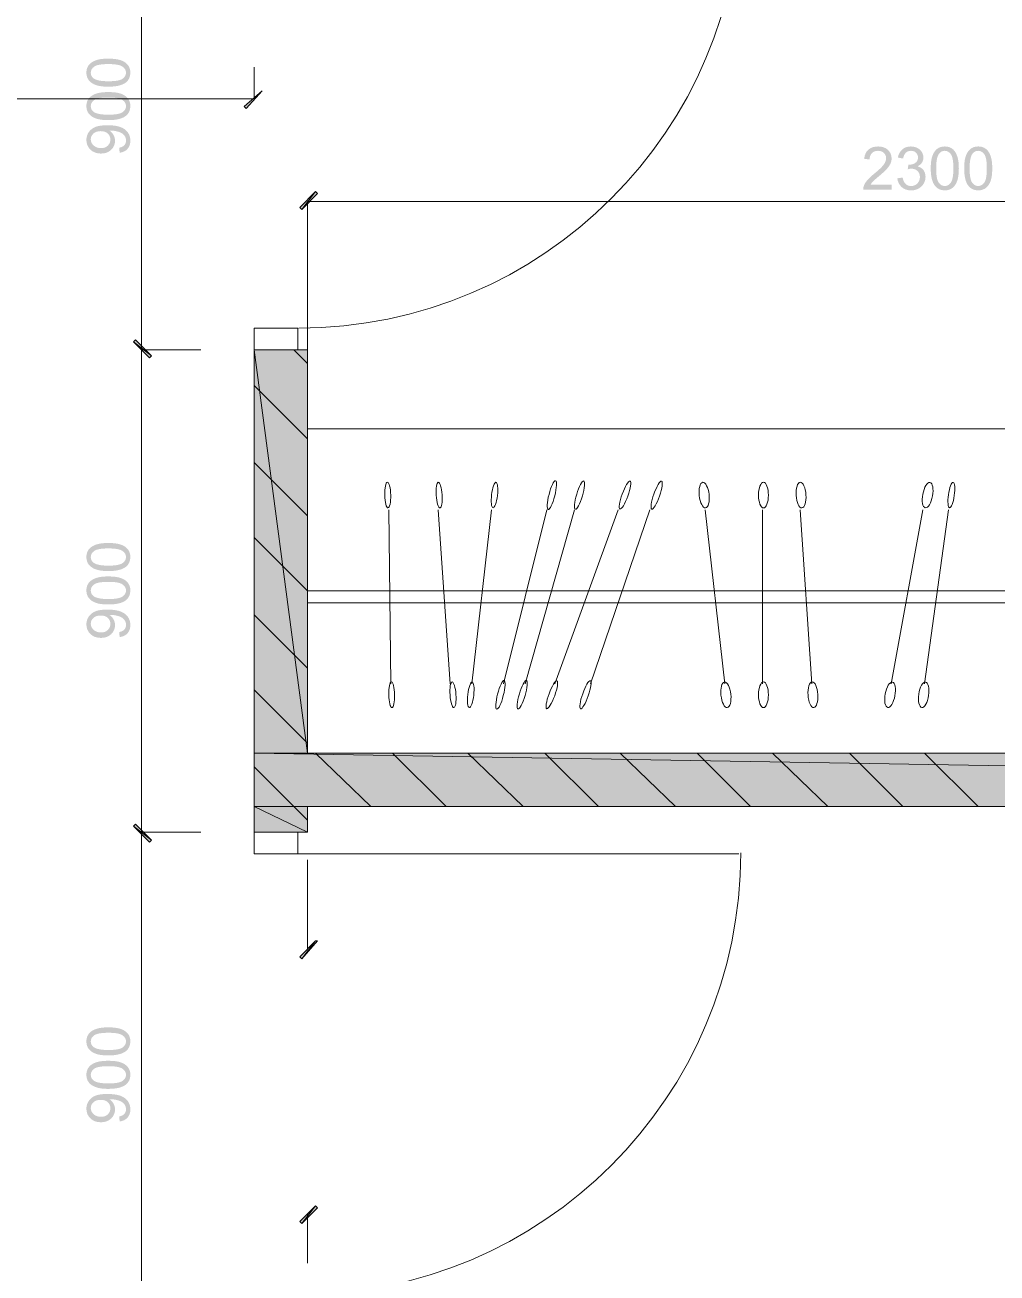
# Model space of a CAD drawing. Header units: inches. Extents: x 23 to 314, y 14 to 225.
# Drawn here: x 185.31 to 210.37, y 88.97 to 121.15 of the extents above; entities that cross this region are included whole.
import ezdxf

# ---------------------------------------------------------------- set-up
doc = ezdxf.new("R2010")
doc.units = ezdxf.units.IN
for name, color, linetype in [('BUYSER', 7, 'Continuous'), ('DIM', 7, 'Continuous'), ('Doors', 7, 'Continuous'), ('KAHUYQNER', 7, 'Continuous'), ('walls', 7, 'Continuous')]:
    doc.layers.add(name, color=color, linetype=linetype)

msp = doc.modelspace()

# ---------------------------------------------------------------- hatches: boundary and pattern name
at = {"layer": 'BUYSER', "true_color": 0x939598, "transparency": 33554687}
for points in [[(192.598, 102.379), (191.222, 102.379), (191.222, 112.776), (192.598, 112.776)], [(273.026, 101.002), (191.222, 101.002), (191.222, 102.379), (273.026, 102.379)], [(192.598, 100.34), (191.222, 100.34), (191.222, 101.002), (192.598, 101.002)]]:
    msp.add_hatch(color=252, dxfattribs=at).paths.add_polyline_path(points, flags=0)
at = {"layer": 'DIM', "true_color": 0x6ec1dd, "transparency": 33554687}
h = msp.add_hatch(color=133, dxfattribs=at)
edge = h.paths.add_edge_path(flags=0)
edge.add_spline(control_points=[(187.464, 119.559), (187.399, 119.559), (187.34, 119.562), (187.287, 119.569), (187.234, 119.575), (187.188, 119.585), (187.148, 119.599), (187.068, 119.626), (187.006, 119.666), (186.963, 119.719), (186.919, 119.773), (186.897, 119.84), (186.897, 119.92), (186.897, 119.979), (186.909, 120.032), (186.933, 120.077), (186.957, 120.122), (186.992, 120.159), (187.036, 120.188), (187.081, 120.217), (187.136, 120.24), (187.201, 120.257), (187.266, 120.274), (187.354, 120.282), (187.464, 120.282), (187.596, 120.282), (187.701, 120.269), (187.78, 120.242), (187.858, 120.216), (187.92, 120.176), (187.964, 120.122), (188.008, 120.068), (188.03, 120.001), (188.03, 119.92), (188.03, 119.813), (187.992, 119.729), (187.915, 119.668), (187.822, 119.595), (187.672, 119.559), (187.464, 119.559)], knot_values=[0, 0, 0, 0, 1, 1, 1, 2, 2, 2, 3, 3, 3, 4, 4, 4, 5, 5, 5, 6, 6, 6, 7, 7, 7, 8, 8, 8, 9, 9, 9, 10, 10, 10, 11, 11, 11, 12, 12, 12, 13, 13, 13, 13], degree=3, periodic=1)
edge = h.paths.add_edge_path(flags=0)
edge.add_spline(control_points=[(187.464, 119.699), (187.645, 119.699), (187.766, 119.72), (187.827, 119.762), (187.888, 119.805), (187.918, 119.857), (187.918, 119.92), (187.918, 119.982), (187.888, 120.034), (187.827, 120.077), (187.766, 120.121), (187.645, 120.142), (187.464, 120.142), (187.281, 120.142), (187.16, 120.121), (187.1, 120.078), (187.04, 120.036), (187.01, 119.982), (187.01, 119.919), (187.01, 119.857), (187.036, 119.807), (187.089, 119.769), (187.157, 119.722), (187.282, 119.699), (187.464, 119.699)], knot_values=[0, 0, 0, 0, 1, 1, 1, 2, 2, 2, 3, 3, 3, 4, 4, 4, 5, 5, 5, 6, 6, 6, 7, 7, 7, 8, 8, 8, 8], degree=3, periodic=1)
h = msp.add_hatch(color=133, dxfattribs=at)
edge = h.paths.add_edge_path(flags=0)
edge.add_spline(control_points=[(187.464, 118.697), (187.399, 118.697), (187.34, 118.7), (187.287, 118.707), (187.234, 118.713), (187.188, 118.723), (187.148, 118.737), (187.068, 118.764), (187.006, 118.805), (186.963, 118.858), (186.919, 118.911), (186.897, 118.978), (186.897, 119.059), (186.897, 119.118), (186.909, 119.17), (186.933, 119.215), (186.957, 119.26), (186.992, 119.297), (187.036, 119.326), (187.081, 119.355), (187.136, 119.378), (187.201, 119.395), (187.266, 119.412), (187.354, 119.42), (187.464, 119.42), (187.596, 119.42), (187.701, 119.407), (187.78, 119.381), (187.858, 119.354), (187.92, 119.314), (187.964, 119.26), (188.008, 119.207), (188.03, 119.139), (188.03, 119.059), (188.03, 118.952), (187.992, 118.868), (187.915, 118.807), (187.822, 118.734), (187.672, 118.697), (187.464, 118.697)], knot_values=[0, 0, 0, 0, 1, 1, 1, 2, 2, 2, 3, 3, 3, 4, 4, 4, 5, 5, 5, 6, 6, 6, 7, 7, 7, 8, 8, 8, 9, 9, 9, 10, 10, 10, 11, 11, 11, 12, 12, 12, 13, 13, 13, 13], degree=3, periodic=1)
edge = h.paths.add_edge_path(flags=0)
edge.add_spline(control_points=[(187.464, 118.837), (187.645, 118.837), (187.766, 118.858), (187.827, 118.901), (187.888, 118.943), (187.918, 118.996), (187.918, 119.059), (187.918, 119.12), (187.888, 119.173), (187.827, 119.216), (187.766, 119.259), (187.645, 119.28), (187.464, 119.28), (187.281, 119.28), (187.16, 119.259), (187.1, 119.216), (187.04, 119.174), (187.01, 119.121), (187.01, 119.057), (187.01, 118.995), (187.036, 118.945), (187.089, 118.907), (187.157, 118.86), (187.282, 118.837), (187.464, 118.837)], knot_values=[0, 0, 0, 0, 1, 1, 1, 2, 2, 2, 3, 3, 3, 4, 4, 4, 5, 5, 5, 6, 6, 6, 7, 7, 7, 8, 8, 8, 8], degree=3, periodic=1)
for points in [[(191.426, 119.453), (191.018, 118.994), (190.967, 119.045)], [(192.445, 116.395), (192.394, 116.446), (192.802, 116.854), (192.853, 116.803)], [(188.113, 112.98), (188.164, 113.031), (188.572, 112.623), (188.521, 112.572)], [(188.572, 112.623), (188.521, 112.572), (188.113, 112.98), (188.164, 113.031)], [(188.113, 100.493), (188.164, 100.544), (188.572, 100.136), (188.521, 100.085)], [(188.572, 100.136), (188.521, 100.085), (188.113, 100.493), (188.164, 100.544)], [(192.445, 97.078), (192.394, 97.129), (192.802, 97.537), (192.853, 97.537)], [(192.445, 90.248), (192.394, 90.299), (192.802, 90.707), (192.853, 90.656)]]:
    msp.add_hatch(color=133, dxfattribs=at).paths.add_polyline_path(points, flags=0)
h = msp.add_hatch(color=133, dxfattribs=at)
edge = h.paths.add_edge_path(flags=0)
edge.add_spline(control_points=[(187.755, 117.856), (187.755, 117.856), (187.742, 117.987), (187.742, 117.987), (187.804, 117.997), (187.848, 118.018), (187.876, 118.05), (187.904, 118.082), (187.918, 118.122), (187.918, 118.171), (187.918, 118.213), (187.908, 118.25), (187.889, 118.281), (187.87, 118.312), (187.845, 118.338), (187.813, 118.357), (187.782, 118.377), (187.738, 118.394), (187.683, 118.408), (187.628, 118.422), (187.573, 118.429), (187.516, 118.429), (187.516, 118.429), (187.489, 118.429), (187.489, 118.429), (187.531, 118.403), (187.566, 118.365), (187.594, 118.318), (187.621, 118.27), (187.635, 118.219), (187.635, 118.164), (187.635, 118.073), (187.602, 117.996), (187.535, 117.932), (187.469, 117.867), (187.381, 117.835), (187.272, 117.835), (187.16, 117.835), (187.069, 117.869), (187, 117.935), (186.932, 118.002), (186.897, 118.085), (186.897, 118.184), (186.897, 118.22), (186.902, 118.254), (186.912, 118.287), (186.921, 118.32), (186.936, 118.352), (186.955, 118.382), (186.994, 118.442), (187.05, 118.487), (187.122, 118.518), (187.193, 118.549), (187.297, 118.565), (187.434, 118.565), (187.575, 118.565), (187.688, 118.55), (187.772, 118.519), (187.856, 118.488), (187.92, 118.443), (187.964, 118.382), (188.008, 118.321), (188.03, 118.249), (188.03, 118.168), (188.03, 118.081), (188.006, 118.011), (187.958, 117.956), (187.91, 117.901), (187.842, 117.868), (187.755, 117.856)], knot_values=[0, 0, 0, 0, 1, 1, 1, 2, 2, 2, 3, 3, 3, 4, 4, 4, 5, 5, 5, 6, 6, 6, 7, 7, 7, 8, 8, 8, 9, 9, 9, 10, 10, 10, 11, 11, 11, 12, 12, 12, 13, 13, 13, 14, 14, 14, 15, 15, 15, 16, 16, 16, 17, 17, 17, 18, 18, 18, 19, 19, 19, 20, 20, 20, 21, 21, 21, 22, 22, 22, 23, 23, 23, 23], degree=3, periodic=1)
edge = h.paths.add_edge_path(flags=0)
edge.add_spline(control_points=[(187.265, 118.413), (187.186, 118.413), (187.124, 118.393), (187.078, 118.351), (187.033, 118.309), (187.01, 118.259), (187.01, 118.201), (187.01, 118.14), (187.035, 118.088), (187.084, 118.043), (187.134, 117.998), (187.198, 117.975), (187.276, 117.975), (187.346, 117.975), (187.404, 117.996), (187.448, 118.039), (187.492, 118.081), (187.515, 118.134), (187.515, 118.197), (187.515, 118.26), (187.493, 118.311), (187.449, 118.352), (187.405, 118.393), (187.344, 118.413), (187.265, 118.413)], knot_values=[0, 0, 0, 0, 1, 1, 1, 2, 2, 2, 3, 3, 3, 4, 4, 4, 5, 5, 5, 6, 6, 6, 7, 7, 7, 8, 8, 8, 8], degree=3, periodic=1)
h = msp.add_hatch(color=133, dxfattribs=at)
edge = h.paths.add_edge_path(flags=0)
edge.add_spline(control_points=[(207.648, 117.035), (207.648, 117.035), (207.648, 116.905), (207.648, 116.905), (207.648, 116.905), (206.916, 116.905), (206.916, 116.905), (206.916, 116.924), (206.917, 116.94), (206.919, 116.953), (206.921, 116.967), (206.926, 116.982), (206.932, 116.999), (206.95, 117.05), (206.98, 117.099), (207.022, 117.148), (207.064, 117.197), (207.123, 117.253), (207.2, 117.315), (207.32, 117.413), (207.401, 117.49), (207.444, 117.549), (207.487, 117.607), (207.508, 117.662), (207.508, 117.713), (207.508, 117.767), (207.489, 117.813), (207.45, 117.85), (207.412, 117.887), (207.361, 117.906), (207.299, 117.906), (207.235, 117.906), (207.182, 117.886), (207.142, 117.846), (207.102, 117.807), (207.082, 117.752), (207.082, 117.683), (207.082, 117.683), (206.942, 117.698), (206.942, 117.698), (206.951, 117.803), (206.987, 117.882), (207.05, 117.937), (207.113, 117.991), (207.197, 118.018), (207.302, 118.018), (207.408, 118.018), (207.492, 117.989), (207.554, 117.93), (207.617, 117.871), (207.648, 117.798), (207.648, 117.71), (207.648, 117.667), (207.639, 117.624), (207.621, 117.581), (207.603, 117.539), (207.573, 117.493), (207.53, 117.445), (207.488, 117.396), (207.418, 117.331), (207.32, 117.249), (207.238, 117.18), (207.185, 117.134), (207.163, 117.11), (207.141, 117.085), (207.122, 117.061), (207.106, 117.035), (207.106, 117.035), (207.648, 117.035), (207.648, 117.035)], knot_values=[0, 0, 0, 0, 1, 1, 1, 2, 2, 2, 3, 3, 3, 4, 4, 4, 5, 5, 5, 6, 6, 6, 7, 7, 7, 8, 8, 8, 9, 9, 9, 10, 10, 10, 11, 11, 11, 12, 12, 12, 13, 13, 13, 14, 14, 14, 15, 15, 15, 16, 16, 16, 17, 17, 17, 18, 18, 18, 19, 19, 19, 20, 20, 20, 21, 21, 21, 22, 22, 22, 23, 23, 23, 23], degree=3, periodic=1)
h = msp.add_hatch(color=133, dxfattribs=at)
edge = h.paths.add_edge_path(flags=0)
edge.add_spline(control_points=[(207.796, 117.197), (207.796, 117.197), (207.932, 117.216), (207.932, 117.216), (207.948, 117.139), (207.974, 117.083), (208.012, 117.049), (208.05, 117.015), (208.096, 116.998), (208.15, 116.998), (208.213, 116.998), (208.267, 117.02), (208.312, 117.064), (208.356, 117.109), (208.378, 117.164), (208.378, 117.229), (208.378, 117.291), (208.358, 117.343), (208.317, 117.384), (208.276, 117.424), (208.224, 117.445), (208.161, 117.445), (208.134, 117.445), (208.102, 117.44), (208.065, 117.43), (208.065, 117.43), (208.08, 117.548), (208.08, 117.548), (208.08, 117.548), (208.102, 117.548), (208.102, 117.548), (208.159, 117.548), (208.211, 117.563), (208.258, 117.593), (208.305, 117.623), (208.328, 117.67), (208.328, 117.733), (208.328, 117.783), (208.311, 117.824), (208.277, 117.857), (208.244, 117.89), (208.2, 117.906), (208.147, 117.906), (208.094, 117.906), (208.05, 117.89), (208.015, 117.856), (207.98, 117.823), (207.957, 117.773), (207.946, 117.707), (207.946, 117.707), (207.81, 117.731), (207.81, 117.731), (207.826, 117.821), (207.864, 117.892), (207.924, 117.942), (207.983, 117.993), (208.056, 118.018), (208.144, 118.018), (208.204, 118.018), (208.26, 118.005), (208.311, 117.979), (208.362, 117.953), (208.401, 117.918), (208.428, 117.873), (208.455, 117.828), (208.468, 117.781), (208.468, 117.73), (208.468, 117.683), (208.455, 117.64), (208.43, 117.6), (208.404, 117.56), (208.366, 117.529), (208.315, 117.505), (208.38, 117.49), (208.431, 117.459), (208.468, 117.412), (208.504, 117.364), (208.523, 117.304), (208.523, 117.232), (208.523, 117.135), (208.487, 117.053), (208.416, 116.986), (208.345, 116.919), (208.256, 116.885), (208.149, 116.885), (208.051, 116.885), (207.971, 116.914), (207.907, 116.971), (207.843, 117.029), (207.806, 117.105), (207.796, 117.197)], knot_values=[0, 0, 0, 0, 1, 1, 1, 2, 2, 2, 3, 3, 3, 4, 4, 4, 5, 5, 5, 6, 6, 6, 7, 7, 7, 8, 8, 8, 9, 9, 9, 10, 10, 10, 11, 11, 11, 12, 12, 12, 13, 13, 13, 14, 14, 14, 15, 15, 15, 16, 16, 16, 17, 17, 17, 18, 18, 18, 19, 19, 19, 20, 20, 20, 21, 21, 21, 22, 22, 22, 23, 23, 23, 24, 24, 24, 25, 25, 25, 26, 26, 26, 27, 27, 27, 28, 28, 28, 29, 29, 29, 30, 30, 30, 30], degree=3, periodic=1)
h = msp.add_hatch(color=133, dxfattribs=at)
edge = h.paths.add_edge_path(flags=0)
edge.add_spline(control_points=[(208.657, 117.452), (208.657, 117.517), (208.66, 117.576), (208.667, 117.629), (208.673, 117.682), (208.684, 117.728), (208.697, 117.768), (208.724, 117.848), (208.765, 117.909), (208.818, 117.953), (208.871, 117.997), (208.938, 118.018), (209.019, 118.018), (209.078, 118.018), (209.13, 118.006), (209.175, 117.982), (209.22, 117.959), (209.257, 117.924), (209.286, 117.879), (209.315, 117.834), (209.338, 117.779), (209.355, 117.714), (209.372, 117.649), (209.381, 117.562), (209.381, 117.452), (209.381, 117.32), (209.367, 117.215), (209.341, 117.136), (209.314, 117.057), (209.274, 116.996), (209.22, 116.952), (209.167, 116.908), (209.1, 116.886), (209.019, 116.886), (208.912, 116.886), (208.828, 116.924), (208.767, 117.001), (208.694, 117.093), (208.657, 117.244), (208.657, 117.452)], knot_values=[0, 0, 0, 0, 1, 1, 1, 2, 2, 2, 3, 3, 3, 4, 4, 4, 5, 5, 5, 6, 6, 6, 7, 7, 7, 8, 8, 8, 9, 9, 9, 10, 10, 10, 11, 11, 11, 12, 12, 12, 13, 13, 13, 13], degree=3, periodic=1)
edge = h.paths.add_edge_path(flags=0)
edge.add_spline(control_points=[(208.797, 117.452), (208.797, 117.271), (208.818, 117.15), (208.861, 117.089), (208.903, 117.028), (208.956, 116.998), (209.019, 116.998), (209.08, 116.998), (209.133, 117.028), (209.176, 117.089), (209.219, 117.15), (209.241, 117.271), (209.241, 117.452), (209.241, 117.634), (209.219, 117.756), (209.177, 117.816), (209.134, 117.876), (209.081, 117.906), (209.017, 117.906), (208.955, 117.906), (208.905, 117.879), (208.867, 117.826), (208.821, 117.759), (208.797, 117.634), (208.797, 117.452)], knot_values=[0, 0, 0, 0, 1, 1, 1, 2, 2, 2, 3, 3, 3, 4, 4, 4, 5, 5, 5, 6, 6, 6, 7, 7, 7, 8, 8, 8, 8], degree=3, periodic=1)
h = msp.add_hatch(color=133, dxfattribs=at)
edge = h.paths.add_edge_path(flags=0)
edge.add_spline(control_points=[(209.519, 117.452), (209.519, 117.517), (209.522, 117.576), (209.529, 117.629), (209.535, 117.682), (209.545, 117.728), (209.559, 117.768), (209.586, 117.848), (209.626, 117.909), (209.68, 117.953), (209.733, 117.997), (209.8, 118.018), (209.881, 118.018), (209.94, 118.018), (209.992, 118.006), (210.037, 117.982), (210.082, 117.959), (210.119, 117.924), (210.148, 117.879), (210.177, 117.834), (210.2, 117.779), (210.217, 117.714), (210.234, 117.649), (210.242, 117.562), (210.242, 117.452), (210.242, 117.32), (210.229, 117.215), (210.203, 117.136), (210.176, 117.057), (210.136, 116.996), (210.082, 116.952), (210.028, 116.908), (209.961, 116.886), (209.881, 116.886), (209.774, 116.886), (209.69, 116.924), (209.629, 117.001), (209.555, 117.093), (209.519, 117.244), (209.519, 117.452)], knot_values=[0, 0, 0, 0, 1, 1, 1, 2, 2, 2, 3, 3, 3, 4, 4, 4, 5, 5, 5, 6, 6, 6, 7, 7, 7, 8, 8, 8, 9, 9, 9, 10, 10, 10, 11, 11, 11, 12, 12, 12, 13, 13, 13, 13], degree=3, periodic=1)
edge = h.paths.add_edge_path(flags=0)
edge.add_spline(control_points=[(209.659, 117.452), (209.659, 117.271), (209.68, 117.15), (209.722, 117.089), (209.765, 117.028), (209.817, 116.998), (209.881, 116.998), (209.942, 116.998), (209.994, 117.028), (210.038, 117.089), (210.081, 117.15), (210.102, 117.271), (210.102, 117.452), (210.102, 117.634), (210.081, 117.756), (210.038, 117.816), (209.996, 117.876), (209.943, 117.906), (209.879, 117.906), (209.817, 117.906), (209.767, 117.879), (209.729, 117.826), (209.682, 117.759), (209.659, 117.634), (209.659, 117.452)], knot_values=[0, 0, 0, 0, 1, 1, 1, 2, 2, 2, 3, 3, 3, 4, 4, 4, 5, 5, 5, 6, 6, 6, 7, 7, 7, 8, 8, 8, 8], degree=3, periodic=1)
h = msp.add_hatch(color=133, dxfattribs=at)
edge = h.paths.add_edge_path(flags=0)
edge.add_spline(control_points=[(187.464, 107.071), (187.399, 107.071), (187.34, 107.075), (187.287, 107.081), (187.234, 107.088), (187.188, 107.098), (187.148, 107.112), (187.068, 107.139), (187.006, 107.179), (186.963, 107.232), (186.919, 107.285), (186.897, 107.352), (186.897, 107.433), (186.897, 107.492), (186.909, 107.544), (186.933, 107.589), (186.957, 107.635), (186.992, 107.672), (187.036, 107.701), (187.081, 107.73), (187.136, 107.753), (187.201, 107.77), (187.266, 107.786), (187.354, 107.795), (187.464, 107.795), (187.596, 107.795), (187.701, 107.782), (187.78, 107.755), (187.858, 107.729), (187.92, 107.689), (187.964, 107.635), (188.008, 107.581), (188.03, 107.514), (188.03, 107.433), (188.03, 107.326), (187.992, 107.242), (187.915, 107.181), (187.822, 107.108), (187.672, 107.071), (187.464, 107.071)], knot_values=[0, 0, 0, 0, 1, 1, 1, 2, 2, 2, 3, 3, 3, 4, 4, 4, 5, 5, 5, 6, 6, 6, 7, 7, 7, 8, 8, 8, 9, 9, 9, 10, 10, 10, 11, 11, 11, 12, 12, 12, 13, 13, 13, 13], degree=3, periodic=1)
edge = h.paths.add_edge_path(flags=0)
edge.add_spline(control_points=[(187.464, 107.211), (187.645, 107.211), (187.766, 107.233), (187.827, 107.275), (187.888, 107.317), (187.918, 107.37), (187.918, 107.433), (187.918, 107.495), (187.888, 107.547), (187.827, 107.59), (187.766, 107.633), (187.645, 107.655), (187.464, 107.655), (187.281, 107.655), (187.16, 107.634), (187.1, 107.591), (187.04, 107.548), (187.01, 107.495), (187.01, 107.432), (187.01, 107.37), (187.036, 107.32), (187.089, 107.282), (187.157, 107.235), (187.282, 107.211), (187.464, 107.211)], knot_values=[0, 0, 0, 0, 1, 1, 1, 2, 2, 2, 3, 3, 3, 4, 4, 4, 5, 5, 5, 6, 6, 6, 7, 7, 7, 8, 8, 8, 8], degree=3, periodic=1)
h = msp.add_hatch(color=133, dxfattribs=at)
edge = h.paths.add_edge_path(flags=0)
edge.add_spline(control_points=[(187.464, 106.21), (187.399, 106.21), (187.34, 106.213), (187.287, 106.22), (187.234, 106.226), (187.188, 106.236), (187.148, 106.25), (187.068, 106.277), (187.006, 106.317), (186.963, 106.371), (186.919, 106.424), (186.897, 106.491), (186.897, 106.571), (186.897, 106.63), (186.909, 106.683), (186.933, 106.728), (186.957, 106.773), (186.992, 106.81), (187.036, 106.839), (187.081, 106.868), (187.136, 106.891), (187.201, 106.908), (187.266, 106.925), (187.354, 106.933), (187.464, 106.933), (187.596, 106.933), (187.701, 106.92), (187.78, 106.893), (187.858, 106.867), (187.92, 106.827), (187.964, 106.773), (188.008, 106.719), (188.03, 106.652), (188.03, 106.571), (188.03, 106.465), (187.992, 106.381), (187.915, 106.319), (187.822, 106.246), (187.672, 106.21), (187.464, 106.21)], knot_values=[0, 0, 0, 0, 1, 1, 1, 2, 2, 2, 3, 3, 3, 4, 4, 4, 5, 5, 5, 6, 6, 6, 7, 7, 7, 8, 8, 8, 9, 9, 9, 10, 10, 10, 11, 11, 11, 12, 12, 12, 13, 13, 13, 13], degree=3, periodic=1)
edge = h.paths.add_edge_path(flags=0)
edge.add_spline(control_points=[(187.464, 106.35), (187.645, 106.35), (187.766, 106.371), (187.827, 106.413), (187.888, 106.456), (187.918, 106.508), (187.918, 106.571), (187.918, 106.633), (187.888, 106.685), (187.827, 106.728), (187.766, 106.772), (187.645, 106.793), (187.464, 106.793), (187.281, 106.793), (187.16, 106.772), (187.1, 106.729), (187.04, 106.687), (187.01, 106.634), (187.01, 106.57), (187.01, 106.508), (187.036, 106.458), (187.089, 106.42), (187.157, 106.373), (187.282, 106.35), (187.464, 106.35)], knot_values=[0, 0, 0, 0, 1, 1, 1, 2, 2, 2, 3, 3, 3, 4, 4, 4, 5, 5, 5, 6, 6, 6, 7, 7, 7, 8, 8, 8, 8], degree=3, periodic=1)
h = msp.add_hatch(color=133, dxfattribs=at)
edge = h.paths.add_edge_path(flags=0)
edge.add_spline(control_points=[(187.755, 105.368), (187.755, 105.368), (187.742, 105.499), (187.742, 105.499), (187.804, 105.51), (187.848, 105.531), (187.876, 105.563), (187.904, 105.595), (187.918, 105.635), (187.918, 105.683), (187.918, 105.726), (187.908, 105.762), (187.889, 105.794), (187.87, 105.825), (187.845, 105.851), (187.813, 105.87), (187.782, 105.89), (187.738, 105.907), (187.683, 105.921), (187.628, 105.935), (187.573, 105.942), (187.516, 105.942), (187.516, 105.942), (187.489, 105.942), (187.489, 105.942), (187.531, 105.915), (187.566, 105.878), (187.594, 105.83), (187.621, 105.783), (187.635, 105.731), (187.635, 105.677), (187.635, 105.586), (187.602, 105.508), (187.535, 105.444), (187.469, 105.38), (187.381, 105.348), (187.272, 105.348), (187.16, 105.348), (187.069, 105.381), (187, 105.448), (186.932, 105.515), (186.897, 105.598), (186.897, 105.697), (186.897, 105.733), (186.902, 105.767), (186.912, 105.8), (186.921, 105.833), (186.936, 105.865), (186.955, 105.894), (186.994, 105.954), (187.05, 106), (187.122, 106.031), (187.193, 106.062), (187.297, 106.078), (187.434, 106.078), (187.575, 106.078), (187.688, 106.062), (187.772, 106.032), (187.856, 106.001), (187.92, 105.955), (187.964, 105.894), (188.008, 105.833), (188.03, 105.762), (188.03, 105.68), (188.03, 105.594), (188.006, 105.523), (187.958, 105.469), (187.91, 105.414), (187.842, 105.381), (187.755, 105.368)], knot_values=[0, 0, 0, 0, 1, 1, 1, 2, 2, 2, 3, 3, 3, 4, 4, 4, 5, 5, 5, 6, 6, 6, 7, 7, 7, 8, 8, 8, 9, 9, 9, 10, 10, 10, 11, 11, 11, 12, 12, 12, 13, 13, 13, 14, 14, 14, 15, 15, 15, 16, 16, 16, 17, 17, 17, 18, 18, 18, 19, 19, 19, 20, 20, 20, 21, 21, 21, 22, 22, 22, 23, 23, 23, 23], degree=3, periodic=1)
edge = h.paths.add_edge_path(flags=0)
edge.add_spline(control_points=[(187.265, 105.926), (187.186, 105.926), (187.124, 105.905), (187.078, 105.864), (187.033, 105.822), (187.01, 105.772), (187.01, 105.714), (187.01, 105.653), (187.035, 105.6), (187.084, 105.555), (187.134, 105.51), (187.198, 105.488), (187.276, 105.488), (187.346, 105.488), (187.404, 105.509), (187.448, 105.552), (187.492, 105.594), (187.515, 105.647), (187.515, 105.71), (187.515, 105.772), (187.493, 105.824), (187.449, 105.865), (187.405, 105.906), (187.344, 105.926), (187.265, 105.926)], knot_values=[0, 0, 0, 0, 1, 1, 1, 2, 2, 2, 3, 3, 3, 4, 4, 4, 5, 5, 5, 6, 6, 6, 7, 7, 7, 8, 8, 8, 8], degree=3, periodic=1)
h = msp.add_hatch(color=133, dxfattribs=at)
edge = h.paths.add_edge_path(flags=0)
edge.add_spline(control_points=[(187.464, 94.584), (187.399, 94.584), (187.34, 94.587), (187.287, 94.594), (187.234, 94.601), (187.188, 94.611), (187.148, 94.624), (187.068, 94.652), (187.006, 94.692), (186.963, 94.745), (186.919, 94.798), (186.897, 94.865), (186.897, 94.946), (186.897, 95.005), (186.909, 95.057), (186.933, 95.102), (186.957, 95.147), (186.992, 95.184), (187.036, 95.213), (187.081, 95.242), (187.136, 95.265), (187.201, 95.282), (187.266, 95.299), (187.354, 95.308), (187.464, 95.308), (187.596, 95.308), (187.701, 95.294), (187.78, 95.268), (187.858, 95.241), (187.92, 95.201), (187.964, 95.148), (188.008, 95.094), (188.03, 95.027), (188.03, 94.946), (188.03, 94.839), (187.992, 94.755), (187.915, 94.694), (187.822, 94.621), (187.672, 94.584), (187.464, 94.584)], knot_values=[0, 0, 0, 0, 1, 1, 1, 2, 2, 2, 3, 3, 3, 4, 4, 4, 5, 5, 5, 6, 6, 6, 7, 7, 7, 8, 8, 8, 9, 9, 9, 10, 10, 10, 11, 11, 11, 12, 12, 12, 13, 13, 13, 13], degree=3, periodic=1)
edge = h.paths.add_edge_path(flags=0)
edge.add_spline(control_points=[(187.464, 94.724), (187.645, 94.724), (187.766, 94.745), (187.827, 94.788), (187.888, 94.83), (187.918, 94.883), (187.918, 94.946), (187.918, 95.007), (187.888, 95.06), (187.827, 95.103), (187.766, 95.146), (187.645, 95.168), (187.464, 95.168), (187.281, 95.168), (187.16, 95.146), (187.1, 95.104), (187.04, 95.061), (187.01, 95.008), (187.01, 94.944), (187.01, 94.882), (187.036, 94.832), (187.089, 94.795), (187.157, 94.748), (187.282, 94.724), (187.464, 94.724)], knot_values=[0, 0, 0, 0, 1, 1, 1, 2, 2, 2, 3, 3, 3, 4, 4, 4, 5, 5, 5, 6, 6, 6, 7, 7, 7, 8, 8, 8, 8], degree=3, periodic=1)
h = msp.add_hatch(color=133, dxfattribs=at)
edge = h.paths.add_edge_path(flags=0)
edge.add_spline(control_points=[(187.464, 93.722), (187.399, 93.722), (187.34, 93.726), (187.287, 93.732), (187.234, 93.739), (187.188, 93.749), (187.148, 93.763), (187.068, 93.79), (187.006, 93.83), (186.963, 93.883), (186.919, 93.937), (186.897, 94.003), (186.897, 94.084), (186.897, 94.143), (186.909, 94.195), (186.933, 94.24), (186.957, 94.286), (186.992, 94.323), (187.036, 94.352), (187.081, 94.381), (187.136, 94.404), (187.201, 94.421), (187.266, 94.437), (187.354, 94.446), (187.464, 94.446), (187.596, 94.446), (187.701, 94.433), (187.78, 94.406), (187.858, 94.38), (187.92, 94.34), (187.964, 94.286), (188.008, 94.232), (188.03, 94.165), (188.03, 94.084), (188.03, 93.977), (187.992, 93.893), (187.915, 93.832), (187.822, 93.759), (187.672, 93.722), (187.464, 93.722)], knot_values=[0, 0, 0, 0, 1, 1, 1, 2, 2, 2, 3, 3, 3, 4, 4, 4, 5, 5, 5, 6, 6, 6, 7, 7, 7, 8, 8, 8, 9, 9, 9, 10, 10, 10, 11, 11, 11, 12, 12, 12, 13, 13, 13, 13], degree=3, periodic=1)
edge = h.paths.add_edge_path(flags=0)
edge.add_spline(control_points=[(187.464, 93.862), (187.645, 93.862), (187.766, 93.884), (187.827, 93.926), (187.888, 93.968), (187.918, 94.021), (187.918, 94.084), (187.918, 94.146), (187.888, 94.198), (187.827, 94.241), (187.766, 94.284), (187.645, 94.306), (187.464, 94.306), (187.281, 94.306), (187.16, 94.285), (187.1, 94.242), (187.04, 94.199), (187.01, 94.146), (187.01, 94.083), (187.01, 94.021), (187.036, 93.971), (187.089, 93.933), (187.157, 93.886), (187.282, 93.862), (187.464, 93.862)], knot_values=[0, 0, 0, 0, 1, 1, 1, 2, 2, 2, 3, 3, 3, 4, 4, 4, 5, 5, 5, 6, 6, 6, 7, 7, 7, 8, 8, 8, 8], degree=3, periodic=1)
h = msp.add_hatch(color=133, dxfattribs=at)
edge = h.paths.add_edge_path(flags=0)
edge.add_spline(control_points=[(187.755, 92.881), (187.755, 92.881), (187.742, 93.012), (187.742, 93.012), (187.804, 93.023), (187.848, 93.044), (187.876, 93.076), (187.904, 93.107), (187.918, 93.148), (187.918, 93.196), (187.918, 93.238), (187.908, 93.275), (187.889, 93.307), (187.87, 93.338), (187.845, 93.363), (187.813, 93.383), (187.782, 93.403), (187.738, 93.42), (187.683, 93.434), (187.628, 93.448), (187.573, 93.455), (187.516, 93.455), (187.516, 93.455), (187.489, 93.455), (187.489, 93.455), (187.531, 93.428), (187.566, 93.391), (187.594, 93.343), (187.621, 93.295), (187.635, 93.244), (187.635, 93.19), (187.635, 93.099), (187.602, 93.021), (187.535, 92.957), (187.469, 92.893), (187.381, 92.861), (187.272, 92.861), (187.16, 92.861), (187.069, 92.894), (187, 92.961), (186.932, 93.027), (186.897, 93.11), (186.897, 93.21), (186.897, 93.245), (186.902, 93.28), (186.912, 93.313), (186.921, 93.346), (186.936, 93.377), (186.955, 93.407), (186.994, 93.467), (187.05, 93.513), (187.122, 93.544), (187.193, 93.575), (187.297, 93.59), (187.434, 93.59), (187.575, 93.59), (187.688, 93.575), (187.772, 93.545), (187.856, 93.514), (187.92, 93.468), (187.964, 93.407), (188.008, 93.346), (188.03, 93.275), (188.03, 93.193), (188.03, 93.107), (188.006, 93.036), (187.958, 92.981), (187.91, 92.927), (187.842, 92.893), (187.755, 92.881)], knot_values=[0, 0, 0, 0, 1, 1, 1, 2, 2, 2, 3, 3, 3, 4, 4, 4, 5, 5, 5, 6, 6, 6, 7, 7, 7, 8, 8, 8, 9, 9, 9, 10, 10, 10, 11, 11, 11, 12, 12, 12, 13, 13, 13, 14, 14, 14, 15, 15, 15, 16, 16, 16, 17, 17, 17, 18, 18, 18, 19, 19, 19, 20, 20, 20, 21, 21, 21, 22, 22, 22, 23, 23, 23, 23], degree=3, periodic=1)
edge = h.paths.add_edge_path(flags=0)
edge.add_spline(control_points=[(187.265, 93.439), (187.186, 93.439), (187.124, 93.418), (187.078, 93.377), (187.033, 93.335), (187.01, 93.285), (187.01, 93.226), (187.01, 93.166), (187.035, 93.113), (187.084, 93.068), (187.134, 93.023), (187.198, 93.001), (187.276, 93.001), (187.346, 93.001), (187.404, 93.022), (187.448, 93.064), (187.492, 93.107), (187.515, 93.159), (187.515, 93.223), (187.515, 93.285), (187.493, 93.337), (187.449, 93.378), (187.405, 93.419), (187.344, 93.439), (187.265, 93.439)], knot_values=[0, 0, 0, 0, 1, 1, 1, 2, 2, 2, 3, 3, 3, 4, 4, 4, 5, 5, 5, 6, 6, 6, 7, 7, 7, 8, 8, 8, 8], degree=3, periodic=1)

# ---------------------------------------------------------------- linework, layer by layer
at = {"layer": 'BUYSER', "color": 252, "linetype": 'Continuous', "lineweight": 5, "true_color": 0x939598}
for points in [[(192.598, 102.379), (192.598, 112.776), (191.222, 112.776)], [(192.598, 102.379), (191.222, 102.379), (191.222, 112.776)], [(191.222, 112.776), (192.598, 102.379)], [(273.026, 101.002), (273.026, 102.379), (191.222, 102.379)], [(273.026, 101.002), (191.222, 101.002), (191.222, 102.379)], [(191.222, 102.379), (273.026, 101.002)], [(192.598, 100.34), (192.598, 101.002), (191.222, 101.002)], [(192.598, 100.34), (191.222, 100.34), (191.222, 101.002)], [(191.222, 101.002), (192.598, 100.34)]]:
    msp.add_lwpolyline(points, dxfattribs=at)
at = {"layer": 'BUYSER', "color": 251, "linetype": 'Continuous', "lineweight": 5, "true_color": 0x636466}
for points in [[(192.598, 112.419), (192.241, 112.776)], [(192.598, 110.483), (191.222, 111.859)], [(192.598, 108.495), (191.222, 109.871)], [(192.598, 106.558), (191.222, 107.934)], [(192.598, 104.57), (191.222, 105.946)], [(192.598, 102.633), (191.222, 104.01)], [(194.229, 101.002), (192.802, 102.379)], [(196.166, 101.002), (194.79, 102.379)], [(198.154, 101.002), (196.727, 102.379)], [(200.091, 101.002), (198.714, 102.379)], [(202.078, 101.002), (200.651, 102.379)], [(204.015, 101.002), (202.639, 102.379)], [(206.003, 101.002), (204.576, 102.379)], [(207.94, 101.002), (206.564, 102.379)], [(209.877, 101.002), (208.5, 102.379)], [(192.598, 100.646), (191.222, 102.022)]]:
    msp.add_lwpolyline(points, dxfattribs=at)
at = {"layer": 'DIM', "color": 133, "linetype": 'Continuous', "lineweight": 5, "true_color": 0x6ec1dd}
for points in [[(189.846, 125.263), (188.317, 125.263), (188.317, 112.776)], [(191.222, 120.065), (191.222, 119.249), (53.913, 119.249)], [(191.426, 119.453), (190.967, 119.045), (191.018, 118.994)], [(191.018, 118.994), (191.426, 119.453)], [(192.445, 116.395), (192.394, 116.446), (192.802, 116.854)], [(192.445, 116.395), (192.853, 116.803), (192.802, 116.854)], [(192.802, 116.854), (192.445, 116.395)], [(192.598, 112.113), (192.598, 116.599)], [(224.504, 112.113), (224.504, 116.599), (192.598, 116.599)], [(188.113, 112.98), (188.164, 113.031), (188.572, 112.623)], [(188.572, 112.623), (188.164, 113.031), (188.113, 112.98)], [(188.113, 112.98), (188.521, 112.572), (188.572, 112.623)], [(188.572, 112.623), (188.113, 112.98)], [(188.572, 112.623), (188.521, 112.572), (188.113, 112.98)], [(188.113, 112.98), (188.572, 112.623)], [(189.846, 112.776), (188.317, 112.776), (188.317, 100.34)], [(189.846, 112.776), (188.317, 112.776)], [(188.113, 100.493), (188.164, 100.544), (188.572, 100.136)], [(188.572, 100.136), (188.164, 100.544), (188.113, 100.493)], [(188.113, 100.493), (188.521, 100.085), (188.572, 100.136)], [(188.572, 100.136), (188.113, 100.493)], [(188.572, 100.136), (188.521, 100.085), (188.113, 100.493)], [(188.113, 100.493), (188.572, 100.136)], [(189.846, 100.34), (188.317, 100.34), (188.317, 87.853)], [(189.846, 100.34), (188.317, 100.34)], [(192.598, 99.626), (192.598, 97.333)], [(192.445, 97.078), (192.394, 97.129), (192.802, 97.537)], [(192.445, 97.078), (192.853, 97.537), (192.802, 97.537)], [(192.802, 97.537), (192.445, 97.078)], [(192.445, 90.248), (192.394, 90.299), (192.802, 90.707)], [(192.445, 90.248), (192.853, 90.656), (192.802, 90.707)], [(192.802, 90.707), (192.445, 90.248)], [(192.598, 89.229), (192.598, 90.503)]]:
    msp.add_lwpolyline(points, dxfattribs=at)
at = {"layer": 'Doors', "color": 18, "linetype": 'Continuous', "lineweight": 5, "true_color": 0x000000}
for points in [[(191.222, 112.776), (191.222, 113.337)], [(191.222, 113.337), (192.343, 113.337)], [(192.343, 113.337), (192.343, 112.776)], [(192.343, 112.776), (191.222, 112.776)], [(191.222, 112.776), (192.343, 112.776)], [(191.222, 112.776), (192.343, 112.776)], [(192.343, 112.776), (192.598, 112.776)], [(191.222, 99.779), (191.222, 100.34)], [(191.222, 100.34), (192.343, 100.34)], [(191.222, 100.34), (192.343, 100.34)], [(191.222, 100.34), (192.343, 100.34)], [(192.343, 100.34), (192.343, 99.779)], [(192.343, 100.34), (192.598, 100.34)], [(192.343, 99.779), (191.222, 99.779)], [(192.343, 99.779), (203.709, 99.779)]]:
    msp.add_lwpolyline(points, dxfattribs=at)
for points in [[(192.369, 113.337), (198.66, 113.337), (203.76, 118.437), (203.76, 124.728)], [(192.369, 88.413), (198.66, 88.413), (203.76, 93.513), (203.76, 99.805)]]:
    msp.add_open_spline(points, degree=3, dxfattribs=at)
at = {"layer": 'KAHUYQNER', "color": 8, "linetype": 'Continuous', "lineweight": 5, "true_color": 0x767676}
msp.add_lwpolyline([(224.504, 110.737), (192.598, 110.737), (192.598, 102.379), (224.504, 102.379), (224.504, 110.737)], close=True, dxfattribs=at)
for points in [[(194.739, 104.162), (194.688, 108.648)], [(196.268, 104.162), (195.962, 108.648)], [(196.829, 104.162), (197.338, 108.648)], [(198.765, 108.648), (197.644, 104.162)], [(199.479, 108.648), (198.205, 104.162)], [(200.6, 108.648), (198.969, 104.162)], [(201.416, 108.648), (199.887, 104.162)], [(202.843, 108.648), (203.353, 104.162)], [(204.321, 108.648), (204.321, 104.162)], [(205.289, 108.648), (205.595, 104.162)], [(208.449, 108.648), (207.634, 104.162)], [(209.112, 108.648), (208.5, 104.162)], [(192.598, 106.558), (224.504, 106.558)], [(192.598, 106.252), (224.504, 106.252)]]:
    msp.add_lwpolyline(points, dxfattribs=at)
for points in [[(198.987, 109.4), (198.946, 109.411), (198.871, 109.253), (198.819, 109.049), (198.767, 108.844), (198.758, 108.67), (198.798, 108.659), (198.839, 108.649), (198.915, 108.806), (198.967, 109.011), (199.019, 109.216), (199.028, 109.39), (198.987, 109.4)], [(199.715, 109.396), (199.674, 109.408), (199.593, 109.254), (199.533, 109.052), (199.473, 108.849), (199.457, 108.675), (199.498, 108.663), (199.538, 108.651), (199.62, 108.806), (199.68, 109.008), (199.74, 109.211), (199.755, 109.384), (199.715, 109.396)], [(200.91, 109.389), (200.87, 109.403), (200.779, 109.254), (200.707, 109.056), (200.634, 108.858), (200.608, 108.685), (200.648, 108.671), (200.687, 108.656), (200.778, 108.805), (200.851, 109.004), (200.923, 109.202), (200.949, 109.375), (200.91, 109.389)], [(201.721, 109.391), (201.681, 109.405), (201.592, 109.254), (201.522, 109.055), (201.452, 108.856), (201.428, 108.683), (201.468, 108.669), (201.507, 108.655), (201.596, 108.805), (201.666, 109.005), (201.736, 109.204), (201.761, 109.377), (201.721, 109.391)], [(194.656, 109.361), (194.613, 109.36), (194.582, 109.211), (194.586, 109.028), (194.59, 108.845), (194.627, 108.698), (194.669, 108.699), (194.712, 108.7), (194.743, 108.849), (194.739, 109.031), (194.735, 109.214), (194.698, 109.362), (194.656, 109.361)], [(195.965, 109.36), (195.923, 109.358), (195.899, 109.207), (195.911, 109.025), (195.924, 108.842), (195.968, 108.696), (196.01, 108.699), (196.053, 108.702), (196.076, 108.853), (196.064, 109.035), (196.051, 109.218), (196.007, 109.363), (195.965, 109.36)], [(197.452, 109.359), (197.41, 109.364), (197.36, 109.22), (197.339, 109.039), (197.318, 108.857), (197.335, 108.706), (197.377, 108.701), (197.419, 108.696), (197.47, 108.839), (197.491, 109.021), (197.512, 109.203), (197.494, 109.354), (197.452, 109.359)], [(202.781, 109.359), (202.711, 109.351), (202.671, 109.198), (202.691, 109.016), (202.711, 108.834), (202.784, 108.693), (202.854, 108.701), (202.924, 108.708), (202.964, 108.862), (202.944, 109.044), (202.924, 109.226), (202.851, 109.367), (202.781, 109.359)], [(204.346, 109.361), (204.276, 109.361), (204.219, 109.213), (204.219, 109.03), (204.219, 108.847), (204.276, 108.699), (204.346, 108.699), (204.417, 108.699), (204.474, 108.847), (204.474, 109.03), (204.474, 109.213), (204.417, 109.361), (204.346, 109.361)], [(205.294, 109.361), (205.224, 109.356), (205.176, 109.205), (205.188, 109.022), (205.199, 108.839), (205.265, 108.695), (205.335, 108.699), (205.406, 108.704), (205.453, 108.855), (205.442, 109.038), (205.431, 109.22), (205.365, 109.365), (205.294, 109.361)], [(208.637, 109.356), (208.568, 109.368), (208.485, 109.233), (208.452, 109.053), (208.418, 108.873), (208.447, 108.717), (208.516, 108.704), (208.585, 108.691), (208.669, 108.827), (208.702, 109.007), (208.736, 109.187), (208.707, 109.343), (208.637, 109.356)], [(209.234, 109.358), (209.192, 109.364), (209.138, 109.222), (209.113, 109.04), (209.088, 108.859), (209.101, 108.707), (209.143, 108.702), (209.185, 108.696), (209.239, 108.838), (209.264, 109.019), (209.289, 109.201), (209.275, 109.352), (209.234, 109.358)], [(197.662, 104.253), (197.621, 104.263), (197.546, 104.106), (197.494, 103.901), (197.441, 103.696), (197.432, 103.522), (197.473, 103.512), (197.514, 103.501), (197.59, 103.659), (197.642, 103.863), (197.694, 104.068), (197.703, 104.242), (197.662, 104.253)], [(198.237, 104.249), (198.196, 104.261), (198.115, 104.106), (198.055, 103.904), (197.995, 103.701), (197.979, 103.528), (198.02, 103.516), (198.06, 103.504), (198.142, 103.658), (198.202, 103.86), (198.262, 104.063), (198.277, 104.237), (198.237, 104.249)], [(199.024, 104.241), (198.984, 104.256), (198.893, 104.107), (198.821, 103.908), (198.749, 103.71), (198.722, 103.537), (198.762, 103.523), (198.801, 103.509), (198.892, 103.658), (198.965, 103.856), (199.037, 104.054), (199.064, 104.227), (199.024, 104.241)], [(199.886, 104.243), (199.846, 104.257), (199.757, 104.107), (199.687, 103.907), (199.617, 103.708), (199.593, 103.535), (199.633, 103.521), (199.672, 103.507), (199.761, 103.658), (199.831, 103.857), (199.901, 104.056), (199.926, 104.229), (199.886, 104.243)], [(194.758, 104.213), (194.715, 104.212), (194.684, 104.063), (194.688, 103.881), (194.692, 103.698), (194.729, 103.55), (194.771, 103.551), (194.813, 103.552), (194.845, 103.701), (194.841, 103.884), (194.837, 104.067), (194.8, 104.214), (194.758, 104.213)], [(196.322, 104.213), (196.28, 104.21), (196.256, 104.059), (196.268, 103.877), (196.281, 103.694), (196.325, 103.549), (196.367, 103.552), (196.409, 103.554), (196.433, 103.705), (196.421, 103.887), (196.408, 104.07), (196.364, 104.216), (196.322, 104.213)], [(196.841, 104.211), (196.799, 104.216), (196.748, 104.073), (196.727, 103.891), (196.706, 103.709), (196.724, 103.558), (196.766, 103.553), (196.807, 103.548), (196.858, 103.692), (196.879, 103.873), (196.9, 104.055), (196.883, 104.206), (196.841, 104.211)], [(203.342, 104.211), (203.272, 104.204), (203.231, 104.05), (203.251, 103.868), (203.271, 103.686), (203.344, 103.545), (203.414, 103.553), (203.484, 103.561), (203.525, 103.714), (203.505, 103.896), (203.485, 104.078), (203.412, 104.219), (203.342, 104.211)], [(204.346, 104.213), (204.276, 104.213), (204.219, 104.065), (204.219, 103.882), (204.219, 103.699), (204.276, 103.551), (204.346, 103.551), (204.417, 103.551), (204.474, 103.699), (204.474, 103.882), (204.474, 104.065), (204.417, 104.213), (204.346, 104.213)], [(205.6, 104.213), (205.53, 104.208), (205.482, 104.057), (205.494, 103.874), (205.505, 103.692), (205.571, 103.547), (205.641, 103.551), (205.711, 103.556), (205.759, 103.707), (205.748, 103.89), (205.737, 104.073), (205.67, 104.217), (205.6, 104.213)], [(207.669, 104.208), (207.6, 104.221), (207.517, 104.085), (207.483, 103.905), (207.45, 103.725), (207.479, 103.569), (207.548, 103.556), (207.617, 103.544), (207.7, 103.679), (207.734, 103.859), (207.767, 104.039), (207.738, 104.195), (207.669, 104.208)], [(208.52, 104.21), (208.45, 104.22), (208.374, 104.081), (208.349, 103.899), (208.324, 103.718), (208.36, 103.563), (208.43, 103.554), (208.499, 103.544), (208.576, 103.683), (208.601, 103.865), (208.626, 104.046), (208.59, 104.201), (208.52, 104.21)]]:
    msp.add_open_spline(points, degree=3, knots=[0, 0, 0, 0, 1, 1, 1, 2, 2, 2, 3, 3, 3, 4, 4, 4, 4], dxfattribs=at)
at = {"layer": 'walls', "color": 18, "linetype": 'Continuous', "lineweight": 5, "true_color": 0x000000}
msp.add_lwpolyline([(270.274, 89.229), (273.026, 89.229), (273.026, 104.468), (270.274, 104.468), (270.274, 102.379), (192.598, 102.379), (192.598, 112.776), (191.222, 112.776), (191.222, 100.34), (192.598, 100.34), (192.598, 101.002), (270.274, 101.002), (270.274, 89.229)], close=True, dxfattribs=at)

doc.saveas('drawing.dxf')
